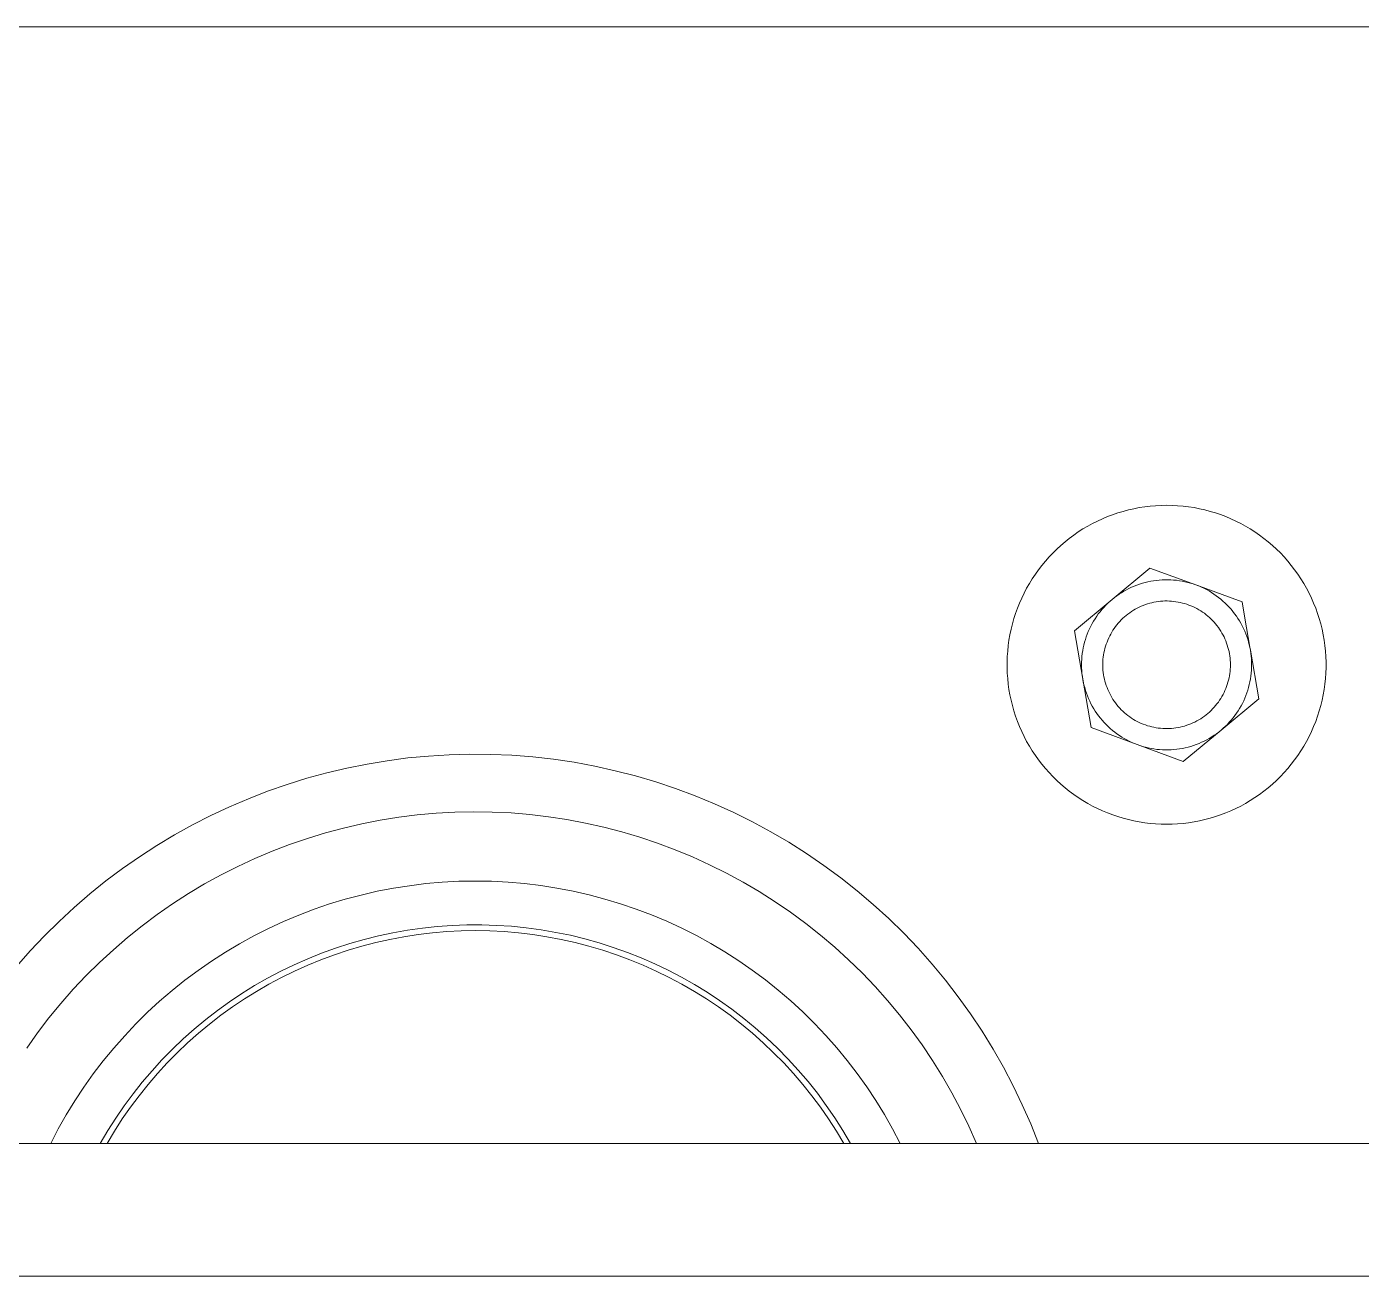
# Model space of a CAD drawing. Header units: millimetres. Extents: x -124 to 15640, y 659 to 4121.
# Drawn here: x 359.1 to 484.6, y 920.5 to 1038 of the extents above; entities that cross this region are included whole.
import ezdxf

# ---------------------------------------------------------------- set-up
doc = ezdxf.new("R2010")
doc.units = ezdxf.units.MM
doc.linetypes.add('HIDDEN', pattern=[1.905, 1.27, -0.635])
doc.layers.add('ZANO_R', color=7, linetype='Continuous', lineweight=0)
doc.layers.add('ZANO_R_przerywana', color=7, linetype='HIDDEN', lineweight=0)

msp = doc.modelspace()

# ---------------------------------------------------------------- linework, layer by layer
at = {"layer": 'ZANO_R'}
for p, q in [((463.21, 992.71), (463.71, 992.81)), ((463.71, 992.81), (464.23, 992.89)), ((464.23, 992.89), (464.74, 992.95)), ((464.74, 992.95), (465.26, 992.99)), ((465.26, 992.99), (465.77, 993.02)), ((465.77, 993.02), (466.29, 993.03)), ((466.29, 993.03), (466.81, 993.02)), ((466.81, 993.02), (467.32, 992.99)), ((467.32, 992.99), (467.84, 992.95)), ((467.84, 992.95), (468.35, 992.89)), ((468.35, 992.89), (468.87, 992.81)), ((468.87, 992.81), (469.37, 992.71)), ((459.32, 991.31), (459.78, 991.54)), ((459.78, 991.54), (460.25, 991.76)), ((460.25, 991.76), (460.73, 991.96)), ((460.73, 991.96), (461.21, 992.14)), ((461.21, 992.14), (461.7, 992.31)), ((461.7, 992.31), (462.2, 992.46)), ((462.2, 992.46), (462.7, 992.59)), ((462.7, 992.59), (463.21, 992.71)), ((469.37, 992.71), (469.88, 992.59)), ((469.88, 992.59), (470.38, 992.46)), ((470.38, 992.46), (470.88, 992.31)), ((470.88, 992.31), (471.37, 992.15)), ((471.37, 992.15), (471.85, 991.96)), ((471.85, 991.96), (472.33, 991.76)), ((472.33, 991.76), (472.8, 991.54)), ((472.8, 991.54), (473.26, 991.31)), ((457.56, 990.23), (457.98, 990.52)), ((457.98, 990.52), (458.42, 990.8)), ((458.42, 990.8), (458.87, 991.06)), ((458.87, 991.06), (459.32, 991.31)), ((473.26, 991.31), (473.72, 991.06)), ((473.72, 991.06), (474.16, 990.8)), ((474.16, 990.8), (474.6, 990.52)), ((474.6, 990.52), (475.02, 990.23)), ((455.96, 988.91), (456.34, 989.26)), ((456.34, 989.26), (456.74, 989.59)), ((456.74, 989.59), (457.14, 989.92)), ((457.14, 989.92), (457.56, 990.23)), ((475.02, 990.23), (475.44, 989.92)), ((475.44, 989.92), (475.84, 989.59)), ((475.84, 989.59), (476.24, 989.26)), ((476.24, 989.26), (476.62, 988.91)), ((454.56, 987.38), (454.89, 987.78)), ((454.89, 987.78), (455.24, 988.17)), ((455.24, 988.17), (455.59, 988.54)), ((455.59, 988.54), (455.96, 988.91)), ((476.62, 988.91), (476.99, 988.55)), ((476.99, 988.55), (477.34, 988.17)), ((477.34, 988.17), (477.69, 987.78)), ((477.69, 987.78), (478.02, 987.38)), ((453.66, 986.12), (453.95, 986.55)), ((453.95, 986.55), (454.25, 986.97)), ((454.25, 986.97), (454.56, 987.38)), ((461.17, 984.18), (464.72, 987.13)), ((464.72, 987.13), (469.05, 985.54)), ((478.02, 987.38), (478.33, 986.97)), ((478.33, 986.97), (478.64, 986.55)), ((478.64, 986.55), (478.92, 986.12)), ((452.89, 984.77), (453.13, 985.23)), ((453.13, 985.23), (453.39, 985.68)), ((453.39, 985.68), (453.66, 986.12)), ((462.75, 985.21), (463, 985.32)), ((463, 985.32), (463.25, 985.43)), ((463.25, 985.43), (463.5, 985.53)), ((463.5, 985.53), (463.75, 985.62)), ((463.75, 985.62), (464.01, 985.7)), ((464.01, 985.7), (464.27, 985.77)), ((464.27, 985.77), (464.53, 985.83)), ((464.53, 985.83), (464.8, 985.89)), ((464.8, 985.89), (465.06, 985.94)), ((465.06, 985.94), (465.33, 985.97)), ((465.33, 985.97), (465.6, 986)), ((465.6, 986), (465.87, 986.02)), ((465.87, 986.02), (466.14, 986.03)), ((466.14, 986.03), (466.41, 986.03)), ((466.41, 986.03), (466.68, 986.02)), ((466.68, 986.02), (466.95, 986)), ((466.95, 986), (467.22, 985.98)), ((467.22, 985.98), (467.49, 985.94)), ((467.49, 985.94), (467.75, 985.9)), ((467.75, 985.9), (468.02, 985.84)), ((468.02, 985.84), (468.28, 985.78)), ((468.28, 985.78), (468.54, 985.71)), ((468.54, 985.71), (468.8, 985.63)), ((468.8, 985.63), (469.05, 985.54)), ((469.05, 985.54), (473.39, 983.94)), ((469.05, 985.54), (469.31, 985.44)), ((469.31, 985.44), (469.56, 985.33)), ((469.56, 985.33), (469.8, 985.22)), ((469.8, 985.22), (470.04, 985.1)), ((478.92, 986.12), (479.19, 985.68)), ((479.19, 985.68), (479.45, 985.23)), ((479.45, 985.23), (479.69, 984.77)), ((452.46, 983.83), (452.67, 984.3)), ((452.67, 984.3), (452.89, 984.77)), ((457.62, 981.22), (461.17, 984.18)), ((460.77, 983.82), (460.97, 984)), ((460.97, 984), (461.17, 984.18)), ((461.17, 984.18), (461.38, 984.35)), ((461.38, 984.35), (461.6, 984.51)), ((461.6, 984.51), (461.82, 984.66)), ((461.82, 984.66), (462.05, 984.81)), ((462.05, 984.81), (462.28, 984.95)), ((462.28, 984.95), (462.51, 985.08)), ((462.51, 985.08), (462.75, 985.21)), ((465.51, 983.98), (465.31, 983.95)), ((465.72, 984), (465.51, 983.98)), ((465.93, 984.02), (465.72, 984)), ((466.13, 984.03), (465.93, 984.02)), ((466.34, 984.03), (466.13, 984.03)), ((466.55, 984.02), (466.34, 984.03)), ((466.76, 984.01), (466.55, 984.02)), ((466.97, 983.99), (466.76, 984.01)), ((467.17, 983.96), (466.97, 983.99)), ((467.38, 983.93), (467.17, 983.96)), ((470.04, 985.1), (470.28, 984.97)), ((470.28, 984.97), (470.51, 984.83)), ((470.51, 984.83), (470.74, 984.68)), ((470.74, 984.68), (470.96, 984.53)), ((470.96, 984.53), (471.18, 984.37)), ((471.18, 984.37), (471.39, 984.2)), ((471.39, 984.2), (471.59, 984.02)), ((471.59, 984.02), (471.79, 983.84)), ((479.69, 984.77), (479.92, 984.3)), ((479.92, 984.3), (480.12, 983.83)), ((451.93, 982.37), (452.09, 982.86)), ((452.09, 982.86), (452.27, 983.35)), ((452.27, 983.35), (452.46, 983.83)), ((459.72, 982.59), (459.87, 982.81)), ((459.87, 982.81), (460.04, 983.02)), ((460.04, 983.02), (460.21, 983.23)), ((460.21, 983.23), (460.39, 983.43)), ((460.39, 983.43), (460.58, 983.63)), ((460.58, 983.63), (460.77, 983.82)), ((462.66, 982.8), (462.49, 982.67)), ((462.82, 982.93), (462.66, 982.8)), ((463, 983.04), (462.82, 982.93)), ((463.17, 983.16), (463, 983.04)), ((463.35, 983.26), (463.17, 983.16)), ((463.53, 983.36), (463.35, 983.26)), ((463.72, 983.45), (463.53, 983.36)), ((463.91, 983.54), (463.72, 983.45)), ((464.1, 983.62), (463.91, 983.54)), ((464.3, 983.69), (464.1, 983.62)), ((464.5, 983.76), (464.3, 983.69)), ((464.7, 983.81), (464.5, 983.76)), ((464.9, 983.87), (464.7, 983.81)), ((465.1, 983.91), (464.9, 983.87)), ((465.31, 983.95), (465.1, 983.91)), ((467.58, 983.89), (467.38, 983.93)), ((467.79, 983.84), (467.58, 983.89)), ((467.99, 983.79), (467.79, 983.84)), ((468.18, 983.72), (467.99, 983.79)), ((468.38, 983.65), (468.18, 983.72)), ((468.57, 983.58), (468.38, 983.65)), ((468.77, 983.5), (468.57, 983.58)), ((468.95, 983.41), (468.77, 983.5)), ((469.14, 983.31), (468.95, 983.41)), ((469.32, 983.21), (469.14, 983.31)), ((469.5, 983.1), (469.32, 983.21)), ((469.67, 982.99), (469.5, 983.1)), ((469.84, 982.87), (469.67, 982.99)), ((470.01, 982.74), (469.84, 982.87)), ((470.17, 982.61), (470.01, 982.74)), ((471.79, 983.84), (471.98, 983.65)), ((471.98, 983.65), (472.17, 983.45)), ((472.17, 983.45), (472.35, 983.25)), ((472.35, 983.25), (472.52, 983.05)), ((472.52, 983.05), (472.69, 982.83)), ((472.69, 982.83), (472.85, 982.61)), ((473.65, 982.41), (473.39, 983.94)), ((480.12, 983.83), (480.32, 983.35)), ((480.32, 983.35), (480.49, 982.86)), ((480.49, 982.86), (480.65, 982.37)), ((451.67, 981.37), (451.79, 981.87)), ((451.79, 981.87), (451.93, 982.37)), ((459.04, 981.42), (459.16, 981.66)), ((459.16, 981.66), (459.29, 981.9)), ((459.29, 981.9), (459.42, 982.13)), ((459.42, 982.13), (459.57, 982.36)), ((459.57, 982.36), (459.72, 982.59)), ((461.36, 981.45), (461.25, 981.28)), ((461.49, 981.62), (461.36, 981.45)), ((461.61, 981.79), (461.49, 981.62)), ((461.75, 981.95), (461.61, 981.79)), ((461.89, 982.1), (461.75, 981.95)), ((462.03, 982.25), (461.89, 982.1)), ((462.18, 982.4), (462.03, 982.25)), ((462.33, 982.54), (462.18, 982.4)), ((462.49, 982.67), (462.33, 982.54)), ((470.33, 982.47), (470.17, 982.61)), ((470.48, 982.33), (470.33, 982.47)), ((470.62, 982.18), (470.48, 982.33)), ((470.77, 982.03), (470.62, 982.18)), ((470.9, 981.87), (470.77, 982.03)), ((471.03, 981.71), (470.9, 981.87)), ((471.16, 981.54), (471.03, 981.71)), ((471.28, 981.37), (471.16, 981.54)), ((472.85, 982.61), (473, 982.39)), ((473, 982.39), (473.14, 982.16)), ((473.14, 982.16), (473.28, 981.93)), ((473.28, 981.93), (473.41, 981.69)), ((473.41, 981.69), (473.53, 981.45)), ((474.12, 979.68), (473.65, 982.41)), ((480.65, 982.37), (480.79, 981.87)), ((480.79, 981.87), (480.91, 981.37)), ((451.4, 979.84), (451.47, 980.35)), ((451.47, 980.35), (451.56, 980.86)), ((451.56, 980.86), (451.67, 981.37)), ((457.62, 981.22), (458.41, 976.67)), ((458.58, 980.15), (458.65, 980.41)), ((458.65, 980.41), (458.74, 980.67)), ((458.74, 980.67), (458.83, 980.92)), ((458.83, 980.92), (458.93, 981.17)), ((458.93, 981.17), (459.04, 981.42)), ((460.76, 980.36), (460.69, 980.17)), ((460.85, 980.55), (460.76, 980.36)), ((460.94, 980.74), (460.85, 980.55)), ((461.04, 980.92), (460.94, 980.74)), ((461.14, 981.1), (461.04, 980.92)), ((461.25, 981.28), (461.14, 981.1)), ((471.39, 981.19), (471.28, 981.37)), ((471.5, 981.01), (471.39, 981.19)), ((471.6, 980.83), (471.5, 981.01)), ((471.69, 980.65), (471.6, 980.83)), ((471.78, 980.46), (471.69, 980.65)), ((471.86, 980.27), (471.78, 980.46)), ((471.93, 980.07), (471.86, 980.27)), ((473.53, 981.45), (473.64, 981.2)), ((473.64, 981.2), (473.74, 980.95)), ((473.74, 980.95), (473.83, 980.7)), ((473.83, 980.7), (473.92, 980.44)), ((473.92, 980.44), (474, 980.18)), ((480.91, 981.37), (481.02, 980.86)), ((481.02, 980.86), (481.11, 980.35)), ((481.11, 980.35), (481.18, 979.84)), ((451.31, 978.81), (451.35, 979.32)), ((451.35, 979.32), (451.4, 979.84)), ((458.33, 978.82), (458.36, 979.09)), ((458.36, 979.09), (458.4, 979.36)), ((458.4, 979.36), (458.45, 979.63)), ((458.45, 979.63), (458.51, 979.89)), ((458.51, 979.89), (458.58, 980.15)), ((460.36, 978.96), (460.34, 978.76)), ((460.4, 979.17), (460.36, 978.96)), ((460.44, 979.37), (460.4, 979.17)), ((460.49, 979.57), (460.44, 979.37)), ((460.55, 979.77), (460.49, 979.57)), ((460.61, 979.97), (460.55, 979.77)), ((460.69, 980.17), (460.61, 979.97)), ((472, 979.87), (471.93, 980.07)), ((472.06, 979.67), (472, 979.87)), ((472.11, 979.47), (472.06, 979.67)), ((472.16, 979.27), (472.11, 979.47)), ((472.2, 979.07), (472.16, 979.27)), ((472.23, 978.86), (472.2, 979.07)), ((474, 980.18), (474.06, 979.92)), ((474.06, 979.92), (474.12, 979.66)), ((474.17, 979.39), (474.12, 979.68)), ((474.12, 979.66), (474.17, 979.39)), ((474.96, 974.84), (474.17, 979.39)), ((474.17, 979.39), (474.22, 979.12)), ((474.22, 979.12), (474.25, 978.85)), ((481.18, 979.84), (481.23, 979.32)), ((481.23, 979.32), (481.27, 978.81)), ((451.29, 978.29), (451.31, 978.81)), ((451.29, 977.77), (451.29, 978.29)), ((451.31, 977.25), (451.29, 977.77)), ((458.29, 978.28), (458.31, 978.55)), ((458.29, 978.01), (458.29, 978.28)), ((458.3, 977.74), (458.29, 978.01)), ((458.31, 977.47), (458.3, 977.74)), ((458.31, 978.55), (458.33, 978.82)), ((460.3, 978.34), (460.29, 978.13)), ((460.29, 978.13), (460.29, 977.93)), ((460.29, 977.93), (460.3, 977.72)), ((460.31, 978.55), (460.3, 978.34)), ((460.3, 977.72), (460.31, 977.51)), ((460.34, 978.76), (460.31, 978.55)), ((472.26, 978.65), (472.23, 978.86)), ((472.28, 978.45), (472.26, 978.65)), ((472.29, 978.24), (472.28, 978.45)), ((472.28, 977.61), (472.29, 977.82)), ((472.29, 978.03), (472.29, 978.24)), ((472.29, 977.82), (472.29, 978.03)), ((474.25, 978.85), (474.27, 978.59)), ((474.27, 978.59), (474.29, 978.32)), ((474.29, 977.78), (474.27, 977.51)), ((474.29, 978.32), (474.29, 978.05)), ((474.29, 978.05), (474.29, 977.78)), ((481.27, 978.81), (481.29, 978.29)), ((481.29, 977.77), (481.27, 977.25)), ((481.29, 978.29), (481.29, 977.77)), ((451.35, 976.74), (451.31, 977.25)), ((451.4, 976.22), (451.35, 976.74)), ((458.33, 977.21), (458.31, 977.47)), ((458.37, 976.94), (458.33, 977.21)), ((458.41, 976.67), (458.37, 976.94)), ((459.19, 972.12), (458.41, 976.67)), ((458.46, 976.4), (458.41, 976.67)), ((460.31, 977.51), (460.34, 977.3)), ((460.34, 977.3), (460.36, 977.1)), ((460.36, 977.1), (460.4, 976.89)), ((460.4, 976.89), (460.44, 976.69)), ((460.44, 976.69), (460.49, 976.49)), ((460.49, 976.49), (460.55, 976.29)), ((472.06, 976.39), (472.11, 976.59)), ((472.11, 976.59), (472.16, 976.79)), ((472.16, 976.79), (472.2, 976.99)), ((472.2, 976.99), (472.23, 977.2)), ((472.23, 977.2), (472.26, 977.41)), ((472.26, 977.41), (472.28, 977.61)), ((474.13, 976.43), (474.07, 976.17)), ((474.18, 976.7), (474.13, 976.43)), ((474.22, 976.97), (474.18, 976.7)), ((474.25, 977.24), (474.22, 976.97)), ((474.27, 977.51), (474.25, 977.24)), ((481.24, 976.74), (481.18, 976.22)), ((481.27, 977.25), (481.24, 976.74)), ((451.47, 975.71), (451.4, 976.22)), ((451.56, 975.2), (451.47, 975.71)), ((451.67, 974.69), (451.56, 975.2)), ((458.52, 976.14), (458.46, 976.4)), ((458.59, 975.88), (458.52, 976.14)), ((458.66, 975.62), (458.59, 975.88)), ((458.75, 975.36), (458.66, 975.62)), ((458.84, 975.11), (458.75, 975.36)), ((460.55, 976.29), (460.61, 976.09)), ((460.61, 976.09), (460.69, 975.89)), ((460.69, 975.89), (460.76, 975.7)), ((460.76, 975.7), (460.85, 975.51)), ((460.85, 975.51), (460.94, 975.32)), ((460.94, 975.32), (461.04, 975.14)), ((471.5, 975.05), (471.6, 975.23)), ((471.6, 975.23), (471.69, 975.41)), ((471.69, 975.41), (471.78, 975.6)), ((471.78, 975.6), (471.86, 975.79)), ((471.86, 975.79), (471.93, 975.99)), ((471.93, 975.99), (472, 976.19)), ((472, 976.19), (472.06, 976.39)), ((473.84, 975.39), (473.75, 975.14)), ((473.93, 975.65), (473.84, 975.39)), ((474, 975.91), (473.93, 975.65)), ((474.07, 976.17), (474, 975.91)), ((481.02, 975.2), (480.91, 974.69)), ((481.11, 975.71), (481.02, 975.2)), ((481.18, 976.22), (481.11, 975.71)), ((451.79, 974.19), (451.67, 974.69)), ((451.93, 973.69), (451.79, 974.19)), ((458.95, 974.86), (458.84, 975.11)), ((459.06, 974.61), (458.95, 974.86)), ((459.18, 974.37), (459.06, 974.61)), ((459.3, 974.13), (459.18, 974.37)), ((459.44, 973.9), (459.3, 974.13)), ((461.04, 975.14), (461.14, 974.96)), ((461.14, 974.96), (461.25, 974.78)), ((461.25, 974.78), (461.36, 974.61)), ((461.36, 974.61), (461.49, 974.44)), ((461.49, 974.44), (461.61, 974.27)), ((461.61, 974.27), (461.75, 974.11)), ((461.75, 974.11), (461.89, 973.96)), ((461.89, 973.96), (462.03, 973.81)), ((470.62, 973.88), (470.77, 974.03)), ((470.77, 974.03), (470.9, 974.19)), ((470.9, 974.19), (471.03, 974.35)), ((471.03, 974.35), (471.16, 974.52)), ((471.16, 974.52), (471.28, 974.69)), ((471.28, 974.69), (471.39, 974.87)), ((471.39, 974.87), (471.5, 975.05)), ((474.96, 974.84), (471.41, 971.88)), ((473.16, 973.93), (473.02, 973.7)), ((473.29, 974.16), (473.16, 973.93)), ((473.42, 974.4), (473.29, 974.16)), ((473.54, 974.64), (473.42, 974.4)), ((473.65, 974.89), (473.54, 974.64)), ((473.75, 975.14), (473.65, 974.89)), ((480.79, 974.19), (480.65, 973.69)), ((480.91, 974.69), (480.79, 974.19)), ((452.09, 973.2), (451.93, 973.69)), ((452.27, 972.71), (452.09, 973.2)), ((452.46, 972.23), (452.27, 972.71)), ((459.58, 973.67), (459.44, 973.9)), ((459.73, 973.45), (459.58, 973.67)), ((459.89, 973.23), (459.73, 973.45)), ((460.06, 973.01), (459.89, 973.23)), ((460.23, 972.81), (460.06, 973.01)), ((460.41, 972.61), (460.23, 972.81)), ((462.03, 973.81), (462.18, 973.66)), ((462.18, 973.66), (462.33, 973.52)), ((462.33, 973.52), (462.49, 973.39)), ((462.49, 973.39), (462.66, 973.26)), ((462.66, 973.26), (462.82, 973.13)), ((462.82, 973.13), (463, 973.02)), ((463, 973.02), (463.17, 972.9)), ((463.17, 972.9), (463.35, 972.8)), ((463.35, 972.8), (463.53, 972.7)), ((463.53, 972.7), (463.72, 972.61)), ((468.95, 972.65), (469.14, 972.75)), ((469.14, 972.75), (469.32, 972.85)), ((469.32, 972.85), (469.5, 972.96)), ((469.5, 972.96), (469.67, 973.07)), ((469.67, 973.07), (469.84, 973.19)), ((469.84, 973.19), (470.01, 973.32)), ((470.01, 973.32), (470.17, 973.45)), ((470.17, 973.45), (470.33, 973.59)), ((470.33, 973.59), (470.48, 973.73)), ((470.48, 973.73), (470.62, 973.88)), ((472.37, 972.83), (472.19, 972.63)), ((472.54, 973.04), (472.37, 972.83)), ((472.71, 973.25), (472.54, 973.04)), ((472.87, 973.47), (472.71, 973.25)), ((473.02, 973.7), (472.87, 973.47)), ((480.32, 972.71), (480.12, 972.23)), ((480.49, 973.2), (480.32, 972.71)), ((480.65, 973.69), (480.49, 973.2)), ((452.67, 971.76), (452.46, 972.23)), ((452.89, 971.29), (452.67, 971.76)), ((463.53, 970.52), (459.19, 972.12)), ((460.6, 972.41), (460.41, 972.61)), ((460.79, 972.22), (460.6, 972.41)), ((460.99, 972.04), (460.79, 972.22)), ((461.2, 971.86), (460.99, 972.04)), ((461.41, 971.69), (461.2, 971.86)), ((461.62, 971.53), (461.41, 971.69)), ((461.85, 971.38), (461.62, 971.53)), ((463.72, 972.61), (463.91, 972.52)), ((463.91, 972.52), (464.1, 972.44)), ((464.1, 972.44), (464.3, 972.37)), ((464.3, 972.37), (464.5, 972.3)), ((464.5, 972.3), (464.7, 972.25)), ((464.7, 972.25), (464.9, 972.19)), ((464.9, 972.19), (465.1, 972.15)), ((465.1, 972.15), (465.31, 972.11)), ((465.31, 972.11), (465.51, 972.08)), ((465.51, 972.08), (465.72, 972.06)), ((465.72, 972.06), (465.93, 972.04)), ((465.93, 972.04), (466.13, 972.03)), ((466.13, 972.03), (466.34, 972.03)), ((466.34, 972.03), (466.55, 972.04)), ((466.55, 972.04), (466.76, 972.05)), ((466.76, 972.05), (466.97, 972.07)), ((466.97, 972.07), (467.17, 972.1)), ((467.17, 972.1), (467.38, 972.13)), ((467.38, 972.13), (467.58, 972.17)), ((467.58, 972.17), (467.79, 972.22)), ((467.79, 972.22), (467.99, 972.27)), ((471.41, 971.88), (467.86, 968.93)), ((467.99, 972.27), (468.18, 972.34)), ((468.18, 972.34), (468.38, 972.41)), ((468.38, 972.41), (468.57, 972.48)), ((468.57, 972.48), (468.77, 972.56)), ((468.77, 972.56), (468.95, 972.65)), ((470.98, 971.55), (470.76, 971.4)), ((471.2, 971.71), (470.98, 971.55)), ((471.41, 971.88), (471.2, 971.71)), ((471.62, 972.06), (471.41, 971.88)), ((471.81, 972.24), (471.62, 972.06)), ((472.01, 972.43), (471.81, 972.24)), ((472.19, 972.63), (472.01, 972.43)), ((479.92, 971.76), (479.69, 971.29)), ((480.12, 972.23), (479.92, 971.76)), ((453.13, 970.83), (452.89, 971.29)), ((453.39, 970.38), (453.13, 970.83)), ((453.66, 969.94), (453.39, 970.38)), ((462.07, 971.23), (461.85, 971.38)), ((462.3, 971.09), (462.07, 971.23)), ((462.54, 970.96), (462.3, 971.09)), ((462.78, 970.84), (462.54, 970.96)), ((463.03, 970.73), (462.78, 970.84)), ((463.28, 970.62), (463.03, 970.73)), ((463.53, 970.52), (463.28, 970.62)), ((467.86, 968.93), (463.53, 970.52)), ((463.78, 970.43), (463.53, 970.52)), ((464.04, 970.35), (463.78, 970.43)), ((464.3, 970.28), (464.04, 970.35)), ((464.56, 970.22), (464.3, 970.28)), ((464.83, 970.16), (464.56, 970.22)), ((465.09, 970.12), (464.83, 970.16)), ((467.78, 970.17), (467.52, 970.12)), ((468.05, 970.23), (467.78, 970.17)), ((468.31, 970.29), (468.05, 970.23)), ((468.57, 970.36), (468.31, 970.29)), ((468.83, 970.44), (468.57, 970.36)), ((469.08, 970.53), (468.83, 970.44)), ((469.34, 970.63), (469.08, 970.53)), ((469.58, 970.74), (469.34, 970.63)), ((469.83, 970.85), (469.58, 970.74)), ((470.07, 970.98), (469.83, 970.85)), ((470.3, 971.11), (470.07, 970.98)), ((470.54, 971.25), (470.3, 971.11)), ((470.76, 971.4), (470.54, 971.25)), ((479.19, 970.38), (478.92, 969.94)), ((479.45, 970.83), (479.19, 970.38)), ((479.69, 971.29), (479.45, 970.83)), ((391.1, 968.7), (393.01, 969.01)), ((393.01, 969.01), (394.94, 969.27)), ((394.94, 969.27), (396.87, 969.45)), ((396.87, 969.45), (398.81, 969.57)), ((398.81, 969.57), (400.78, 969.62)), ((400.78, 969.62), (402.75, 969.6)), ((402.75, 969.6), (404.72, 969.52)), ((404.72, 969.52), (406.68, 969.37)), ((406.68, 969.37), (408.64, 969.14)), ((408.64, 969.14), (410.59, 968.86)), ((453.95, 969.51), (453.66, 969.94)), ((454.25, 969.09), (453.95, 969.51)), ((454.56, 968.68), (454.25, 969.09)), ((465.36, 970.08), (465.09, 970.12)), ((465.63, 970.06), (465.36, 970.08)), ((465.9, 970.04), (465.63, 970.06)), ((466.17, 970.03), (465.9, 970.04)), ((466.44, 970.03), (466.17, 970.03)), ((466.71, 970.04), (466.44, 970.03)), ((466.98, 970.06), (466.71, 970.04)), ((467.25, 970.09), (466.98, 970.06)), ((467.52, 970.12), (467.25, 970.09)), ((478.33, 969.09), (478.02, 968.68)), ((478.64, 969.51), (478.33, 969.09)), ((478.92, 969.94), (478.64, 969.51)), ((385.44, 967.36), (387.31, 967.87)), ((387.31, 967.87), (389.2, 968.32)), ((389.2, 968.32), (391.1, 968.7)), ((410.59, 968.86), (412.53, 968.5)), ((412.53, 968.5), (414.45, 968.07)), ((414.45, 968.07), (416.36, 967.58)), ((454.89, 968.28), (454.56, 968.68)), ((455.24, 967.89), (454.89, 968.28)), ((455.59, 967.51), (455.24, 967.89)), ((477.35, 967.89), (476.99, 967.52)), ((477.69, 968.28), (477.35, 967.89)), ((478.02, 968.68), (477.69, 968.28)), ((381.75, 966.14), (383.59, 966.78)), ((383.59, 966.78), (385.44, 967.36)), ((416.36, 967.58), (418.25, 967.02)), ((418.25, 967.02), (420.12, 966.4)), ((420.12, 966.4), (421.97, 965.71)), ((455.96, 967.15), (455.59, 967.51)), ((456.34, 966.8), (455.96, 967.15)), ((456.74, 966.47), (456.34, 966.8)), ((457.14, 966.14), (456.74, 966.47)), ((475.84, 966.47), (475.44, 966.14)), ((476.24, 966.8), (475.84, 966.47)), ((476.62, 967.15), (476.24, 966.8)), ((476.99, 967.52), (476.62, 967.15)), ((378.16, 964.68), (379.94, 965.44)), ((379.94, 965.44), (381.75, 966.14)), ((421.97, 965.71), (423.79, 964.96)), ((457.56, 965.83), (457.14, 966.14)), ((457.98, 965.54), (457.56, 965.83)), ((458.42, 965.26), (457.98, 965.54)), ((458.87, 965), (458.42, 965.26)), ((474.16, 965.26), (473.72, 965)), ((474.6, 965.54), (474.16, 965.26)), ((475.02, 965.83), (474.6, 965.54)), ((475.44, 966.14), (475.02, 965.83)), ((376.4, 963.86), (378.16, 964.68)), ((394.08, 963.7), (395.83, 963.91)), ((395.83, 963.91), (397.59, 964.07)), ((397.59, 964.07), (399.35, 964.17)), ((399.35, 964.17), (401.12, 964.21)), ((401.12, 964.21), (402.88, 964.18)), ((402.88, 964.18), (404.64, 964.1)), ((404.64, 964.1), (406.4, 963.95)), ((406.4, 963.95), (408.16, 963.74)), ((423.79, 964.96), (425.58, 964.15)), ((425.58, 964.15), (427.35, 963.27)), ((459.32, 964.75), (458.87, 965)), ((459.78, 964.52), (459.32, 964.75)), ((460.25, 964.3), (459.78, 964.52)), ((460.73, 964.1), (460.25, 964.3)), ((461.22, 963.91), (460.73, 964.1)), ((461.71, 963.75), (461.22, 963.91)), ((471.37, 963.92), (470.88, 963.75)), ((471.85, 964.1), (471.37, 963.92)), ((472.33, 964.3), (471.85, 964.1)), ((472.8, 964.52), (472.33, 964.3)), ((473.26, 964.75), (472.8, 964.52)), ((473.72, 965), (473.26, 964.75)), ((372.98, 962.03), (374.68, 962.97)), ((374.68, 962.97), (376.4, 963.86)), ((387.18, 962.22), (388.88, 962.68)), ((388.88, 962.68), (390.6, 963.08)), ((390.6, 963.08), (392.34, 963.42)), ((392.34, 963.42), (394.08, 963.7)), ((408.16, 963.74), (409.9, 963.48)), ((409.9, 963.48), (411.64, 963.15)), ((411.64, 963.15), (413.36, 962.76)), ((413.36, 962.76), (415.07, 962.32)), ((427.35, 963.27), (429.08, 962.33)), ((462.2, 963.6), (461.71, 963.75)), ((462.7, 963.47), (462.2, 963.6)), ((463.21, 963.35), (462.7, 963.47)), ((463.72, 963.25), (463.21, 963.35)), ((464.23, 963.17), (463.72, 963.25)), ((464.74, 963.11), (464.23, 963.17)), ((465.26, 963.07), (464.74, 963.11)), ((465.77, 963.04), (465.26, 963.07)), ((466.29, 963.03), (465.77, 963.04)), ((466.81, 963.04), (466.29, 963.03)), ((467.33, 963.07), (466.81, 963.04)), ((467.84, 963.11), (467.33, 963.07)), ((468.36, 963.17), (467.84, 963.11)), ((468.87, 963.25), (468.36, 963.17)), ((469.38, 963.35), (468.87, 963.25)), ((469.88, 963.47), (469.38, 963.35)), ((470.38, 963.6), (469.88, 963.47)), ((470.88, 963.75), (470.38, 963.6)), ((371.32, 961.03), (372.98, 962.03)), ((383.82, 961.13), (385.49, 961.71)), ((385.49, 961.71), (387.18, 962.22)), ((415.07, 962.32), (416.76, 961.81)), ((416.76, 961.81), (418.43, 961.25)), ((429.08, 962.33), (430.78, 961.34)), ((369.69, 959.98), (371.32, 961.03)), ((380.55, 959.81), (382.17, 960.5)), ((382.17, 960.5), (383.82, 961.13)), ((418.43, 961.25), (420.09, 960.63)), ((420.09, 960.63), (421.72, 959.96)), ((430.78, 961.34), (432.44, 960.28)), ((432.44, 960.28), (434.07, 959.17)), ((366.55, 957.7), (368.1, 958.86)), ((368.1, 958.86), (369.69, 959.98)), ((377.37, 958.27), (378.94, 959.07)), ((378.94, 959.07), (380.55, 959.81)), ((421.72, 959.96), (423.32, 959.22)), ((423.32, 959.22), (424.9, 958.44)), ((434.07, 959.17), (435.66, 958)), ((365.03, 956.48), (366.55, 957.7)), ((375.82, 957.42), (377.37, 958.27)), ((398.18, 957.58), (399.72, 957.67)), ((399.72, 957.67), (401.27, 957.69)), ((401.27, 957.69), (402.81, 957.67)), ((402.81, 957.67), (404.36, 957.59)), ((424.9, 958.44), (426.46, 957.6)), ((435.66, 958), (437.2, 956.77)), ((363.57, 955.21), (365.03, 956.48)), ((372.82, 955.56), (374.31, 956.51)), ((374.31, 956.51), (375.82, 957.42)), ((389.06, 955.99), (390.56, 956.38)), ((390.56, 956.38), (392.06, 956.73)), ((392.06, 956.73), (393.58, 957.02)), ((393.58, 957.02), (395.11, 957.26)), ((395.11, 957.26), (396.64, 957.45)), ((396.64, 957.45), (398.18, 957.58)), ((404.36, 957.59), (405.9, 957.46)), ((405.9, 957.46), (407.43, 957.27)), ((407.43, 957.27), (408.96, 957.03)), ((408.96, 957.03), (410.47, 956.74)), ((410.47, 956.74), (411.98, 956.4)), ((411.98, 956.4), (413.47, 956)), ((426.46, 957.6), (427.98, 956.7)), ((427.98, 956.7), (429.47, 955.75)), ((437.2, 956.77), (438.7, 955.5)), ((362.14, 953.9), (363.57, 955.21)), ((371.37, 954.55), (372.82, 955.56)), ((386.12, 955.04), (387.58, 955.54)), ((387.58, 955.54), (389.06, 955.99)), ((413.47, 956), (414.95, 955.55)), ((414.95, 955.55), (416.42, 955.06)), ((429.47, 955.75), (430.92, 954.76)), ((438.7, 955.5), (440.16, 954.17)), ((360.76, 952.53), (362.14, 953.9)), ((369.96, 953.49), (371.37, 954.55)), ((381.85, 953.24), (383.25, 953.89)), ((383.25, 953.89), (384.68, 954.49)), ((384.68, 954.49), (386.12, 955.04)), ((416.42, 955.06), (417.86, 954.51)), ((417.86, 954.51), (419.29, 953.91)), ((419.29, 953.91), (420.69, 953.26)), ((430.92, 954.76), (432.35, 953.71)), ((440.16, 954.17), (441.57, 952.79)), ((368.58, 952.39), (369.96, 953.49)), ((380.47, 952.54), (381.85, 953.24)), ((392.18, 952.54), (393.54, 952.83)), ((393.54, 952.83), (394.92, 953.08)), ((394.57, 952.46), (395.91, 952.66)), ((394.92, 953.08), (396.31, 953.27)), ((395.91, 952.66), (397.25, 952.82)), ((396.31, 953.27), (397.7, 953.42)), ((397.25, 952.82), (398.59, 952.94)), ((397.7, 953.42), (399.1, 953.52)), ((398.59, 952.94), (399.94, 953)), ((399.1, 953.52), (400.49, 953.57)), ((399.94, 953), (401.29, 953.03)), ((400.49, 953.57), (401.89, 953.58)), ((401.29, 953.03), (402.65, 953)), ((401.89, 953.58), (403.29, 953.53)), ((402.65, 953), (403.99, 952.94)), ((403.29, 953.53), (404.69, 953.44)), ((403.99, 952.94), (405.34, 952.82)), ((404.69, 953.44), (406.08, 953.3)), ((405.34, 952.82), (406.68, 952.66)), ((406.08, 953.3), (407.47, 953.11)), ((406.68, 952.66), (408.02, 952.46)), ((407.47, 953.11), (408.85, 952.87)), ((408.85, 952.87), (410.22, 952.59)), ((410.22, 952.59), (411.58, 952.26)), ((420.69, 953.26), (422.07, 952.57)), ((432.35, 953.71), (433.73, 952.62)), ((433.73, 952.62), (435.08, 951.47)), ((441.57, 952.79), (442.93, 951.37)), ((359.43, 951.12), (360.76, 952.53)), ((367.25, 951.24), (368.58, 952.39)), ((377.79, 951.01), (379.12, 951.8)), ((379.12, 951.8), (380.47, 952.54)), ((386.82, 950.91), (388.14, 951.39)), ((388.14, 951.39), (389.47, 951.82)), ((389.32, 951.19), (390.62, 951.57)), ((389.47, 951.82), (390.82, 952.2)), ((390.62, 951.57), (391.92, 951.91)), ((390.82, 952.2), (392.18, 952.54)), ((391.92, 951.91), (393.24, 952.21)), ((393.24, 952.21), (394.57, 952.46)), ((408.02, 952.46), (409.35, 952.21)), ((409.35, 952.21), (410.67, 951.91)), ((410.67, 951.91), (411.97, 951.57)), ((411.58, 952.26), (412.92, 951.88)), ((411.97, 951.57), (413.27, 951.19)), ((412.92, 951.88), (414.26, 951.45)), ((414.26, 951.45), (415.58, 950.98)), ((422.07, 952.57), (423.43, 951.82)), ((423.43, 951.82), (424.75, 951.04)), ((435.08, 951.47), (436.38, 950.29)), ((442.93, 951.37), (444.24, 949.89)), ((358.15, 949.66), (359.43, 951.12)), ((365.95, 950.04), (367.25, 951.24)), ((375.22, 949.29), (376.49, 950.17)), ((376.49, 950.17), (377.79, 951.01)), ((384.25, 949.82), (385.53, 950.39)), ((385.52, 949.78), (386.77, 950.3)), ((385.53, 950.39), (386.82, 950.91)), ((386.77, 950.3), (388.04, 950.77)), ((388.04, 950.77), (389.32, 951.19)), ((413.27, 951.19), (414.55, 950.77)), ((414.55, 950.77), (415.82, 950.3)), ((415.58, 950.98), (416.88, 950.47)), ((415.82, 950.3), (417.07, 949.78)), ((416.88, 950.47), (418.16, 949.91)), ((424.75, 951.04), (426.05, 950.2)), ((426.05, 950.2), (427.33, 949.32)), ((436.38, 950.29), (437.65, 949.05)), ((364.69, 948.8), (365.95, 950.04)), ((373.98, 948.37), (375.22, 949.29)), ((381.75, 948.56), (382.99, 949.21)), ((382.99, 949.21), (384.25, 949.82)), ((383.07, 948.64), (384.29, 949.23)), ((384.29, 949.23), (385.52, 949.78)), ((417.07, 949.78), (418.3, 949.23)), ((418.16, 949.91), (419.42, 949.3)), ((418.3, 949.23), (419.51, 948.64)), ((419.42, 949.3), (420.66, 948.66)), ((427.33, 949.32), (428.57, 948.4)), ((437.65, 949.05), (438.87, 947.78)), ((444.24, 949.89), (445.5, 948.37)), ((363.48, 947.52), (364.69, 948.8)), ((372.78, 947.4), (373.98, 948.37)), ((379.34, 947.13), (380.53, 947.86)), ((380.53, 947.86), (381.75, 948.56)), ((380.71, 947.32), (381.88, 948)), ((381.88, 948), (383.07, 948.64)), ((419.51, 948.64), (420.71, 948)), ((420.66, 948.66), (421.88, 947.97)), ((420.71, 948), (421.88, 947.32)), ((421.88, 947.97), (423.08, 947.24)), ((428.57, 948.4), (429.77, 947.44)), ((438.87, 947.78), (440.04, 946.46)), ((445.5, 948.37), (446.7, 946.81)), ((362.31, 946.19), (363.48, 947.52)), ((370.47, 945.35), (371.6, 946.4)), ((371.6, 946.4), (372.78, 947.4)), ((377.05, 945.53), (378.18, 946.35)), ((378.18, 946.35), (379.34, 947.13)), ((378.44, 945.86), (379.57, 946.61)), ((379.57, 946.61), (380.71, 947.32)), ((421.88, 947.32), (423.02, 946.61)), ((423.02, 946.61), (424.15, 945.86)), ((423.08, 947.24), (424.24, 946.46)), ((424.24, 946.46), (425.4, 945.64)), ((429.77, 947.44), (430.95, 946.43)), ((430.95, 946.43), (432.08, 945.39)), ((440.04, 946.46), (441.17, 945.11)), ((446.7, 946.81), (447.85, 945.21)), ((361.19, 944.83), (362.31, 946.19)), ((369.37, 944.26), (370.47, 945.35)), ((375.94, 944.68), (377.05, 945.53)), ((376.28, 944.24), (377.35, 945.07)), ((377.35, 945.07), (378.44, 945.86)), ((424.15, 945.86), (425.24, 945.07)), ((425.24, 945.07), (426.31, 944.24)), ((425.4, 945.64), (426.52, 944.78)), ((432.08, 945.39), (433.19, 944.3)), ((441.17, 945.11), (442.26, 943.71)), ((447.85, 945.21), (448.94, 943.57)), ((360.12, 943.43), (361.19, 944.83)), ((368.31, 943.14), (369.37, 944.26)), ((374.86, 943.78), (375.94, 944.68)), ((375.24, 943.38), (376.28, 944.24)), ((426.31, 944.24), (427.35, 943.38)), ((426.52, 944.78), (427.61, 943.88)), ((427.61, 943.88), (428.67, 942.95)), ((433.19, 944.3), (434.25, 943.18)), ((359.1, 941.99), (360.12, 943.43)), ((367.28, 941.98), (368.31, 943.14)), ((372.8, 941.89), (373.82, 942.85)), ((373.82, 942.85), (374.86, 943.78)), ((374.23, 942.48), (375.24, 943.38)), ((427.35, 943.38), (428.36, 942.48)), ((428.67, 942.95), (429.7, 941.97)), ((434.25, 943.18), (435.27, 942.02)), ((442.26, 943.71), (443.29, 942.28)), ((448.94, 943.57), (449.97, 941.9)), ((366.3, 940.79), (367.28, 941.98)), ((371.82, 940.89), (372.8, 941.89)), ((372.3, 940.59), (373.25, 941.55)), ((373.25, 941.55), (374.23, 942.48)), ((428.36, 942.48), (429.34, 941.55)), ((429.34, 941.55), (430.29, 940.59)), ((429.7, 941.97), (430.69, 940.96)), ((435.27, 942.02), (436.25, 940.83)), ((443.29, 942.28), (444.27, 940.81)), ((449.97, 941.9), (450.95, 940.18)), ((365.36, 939.56), (366.3, 940.79)), ((370.88, 939.85), (371.82, 940.89)), ((371.39, 939.59), (372.3, 940.59)), ((430.29, 940.59), (431.2, 939.59)), ((430.69, 940.96), (431.65, 939.92)), ((436.25, 940.83), (437.19, 939.6)), ((444.27, 940.81), (445.21, 939.32)), ((450.95, 940.18), (451.87, 938.44)), ((364.47, 938.3), (365.36, 939.56)), ((369.1, 937.69), (369.97, 938.79)), ((369.97, 938.79), (370.88, 939.85)), ((370.51, 938.56), (371.39, 939.59)), ((431.2, 939.59), (432.08, 938.56)), ((431.65, 939.92), (432.57, 938.85)), ((432.57, 938.85), (433.45, 937.74)), ((437.19, 939.6), (438.09, 938.34)), ((445.21, 939.32), (446.09, 937.79)), ((364.47, 938.3), (363.62, 937.02)), ((368.27, 936.57), (369.1, 937.69)), ((369.66, 937.51), (370.51, 938.56)), ((432.08, 938.56), (432.93, 937.51)), ((433.45, 937.74), (434.29, 936.6)), ((438.09, 938.34), (438.95, 937.06)), ((446.09, 937.79), (446.91, 936.23)), ((451.87, 938.44), (452.72, 936.66)), ((363.62, 937.02), (362.82, 935.72)), ((367.48, 935.41), (368.27, 936.57)), ((368.08, 935.32), (368.85, 936.43)), ((368.85, 936.43), (369.66, 937.51)), ((432.93, 937.51), (433.73, 936.43)), ((433.73, 936.43), (434.51, 935.32)), ((434.29, 936.6), (435.09, 935.44)), ((438.95, 937.06), (439.75, 935.74)), ((452.72, 936.66), (453.51, 934.86)), ((362.82, 935.72), (362.07, 934.38)), ((366.73, 934.23), (367.48, 935.41)), ((367.35, 934.18), (368.08, 935.32)), ((434.51, 935.32), (435.24, 934.18)), ((435.09, 935.44), (435.86, 934.24)), ((439.75, 935.74), (440.52, 934.4)), ((446.91, 936.23), (447.69, 934.64)), ((362.07, 934.38), (361.36, 933.03)), ((366.01, 933.03), (366.73, 934.23)), ((366.65, 933.03), (367.35, 934.18)), ((435.24, 934.18), (435.94, 933.03)), ((435.86, 934.24), (436.57, 933.03)), ((440.52, 934.4), (441.23, 933.03)), ((447.69, 934.64), (448.41, 933.03)), ((453.51, 934.86), (454.24, 933.03)), ((598.29, 933.03), (204.29, 933.03)), ((201.29, 920.53), (601.29, 920.53))]:
    msp.add_line(p, q, dxfattribs=at)
at = {"layer": 'ZANO_R_przerywana'}
for p, q in [((526.28, 1038.03), (276.28, 1038.01)), ((276.29, 1038.02), (526.29, 1038.03))]:
    msp.add_line(p, q, dxfattribs=at)

doc.saveas('drawing.dxf')
